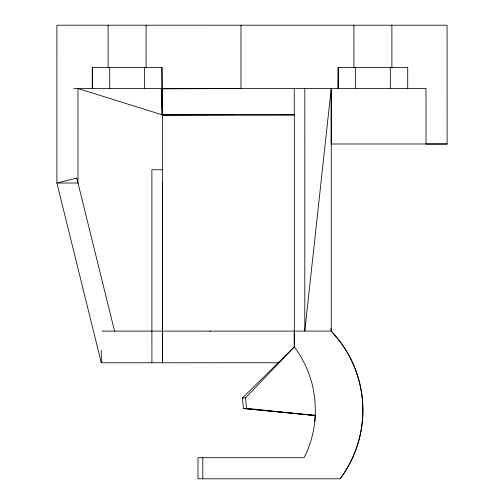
<?xml version="1.0" encoding="UTF-8"?>
<svg xmlns="http://www.w3.org/2000/svg" width="504" height="504" viewBox="0 0 504 504"><rect width="100%" height="100%" fill="white"/><g stroke="black" fill="none" stroke-linecap="round" stroke-linejoin="round"><path stroke-width="0.76" d="M151.906 362.767L151.874 169.735L162.427 169.735M240.981 25.213L240.981 88.496L162.03 88.843L162.067 114.969L294.279 114.906L162.414 114.899L77.981 88.502L77.988 183.015L114.566 331.134M304.832 88.502L304.794 331.109L331.235 331.103L340.553 342.254A114.723 114.723 0 0 1 340.565 478.201L340.08 478.8L197.984 478.8L197.984 457.701L303.962 457.701L305.859 454.098A105.487 105.487 0 0 0 315.321 414.742M314.805 421.514L315.409 410.218L314.805 398.929L312.997 387.765A105.487 105.487 0 0 0 294.323 346.928L294.304 331.103L304.794 331.109L331.229 88.502L331.204 143.999L447.124 143.999L447.073 25.219L56.876 25.2L56.895 183.015L101.285 362.779L278.624 362.754M294.311 331.122L102.054 331.115M340.584 478.201A114.723 114.723 0 0 0 331.229 331.115L330.908 328.759M101.89 361.324L101.285 362.767L101.279 350.412M313.595 415.113L315.126 415.479L246.588 408.36L243.482 408.511L315.126 415.479L243.482 408.511L242.43 397.99L245.536 397.832L294.317 346.928L294.317 331.103M242.43 397.99L294.317 346.928M73.76 88.502L426 88.509L426.025 144.005L447.124 143.999M233.169 114.66L162.099 114.969L161.929 67.404L92.308 67.404L92.314 88.502L92.308 67.404M281.755 114.628L294.304 114.628L294.317 347.313M209.922 331.122L210.464 331.122M391.23 25.213L391.873 25.219L391.885 67.404M245.536 397.832L246.588 408.36M161.929 67.404L162.414 114.899L162.464 362.76L162.42 183.021M161.935 88.502L162.414 114.899L162.067 91.186M407.711 88.502L407.704 67.404L338.089 67.404L338.096 88.502L338.279 67.404M390.304 67.404L390.31 88.502M355.496 67.404L355.496 88.502M353.896 25.219L353.909 67.404M294.235 88.496L294.273 114.628M146.091 25.213L146.103 67.404M144.522 67.404L144.528 88.502M109.715 67.404L109.721 88.502M108.114 25.213L108.133 67.404M331.229 88.502L331.229 331.115M202.797 457.701L202.797 478.8M76.772 178.107L56.889 183.015L77.988 183.015L76.772 178.107"/></g></svg>
